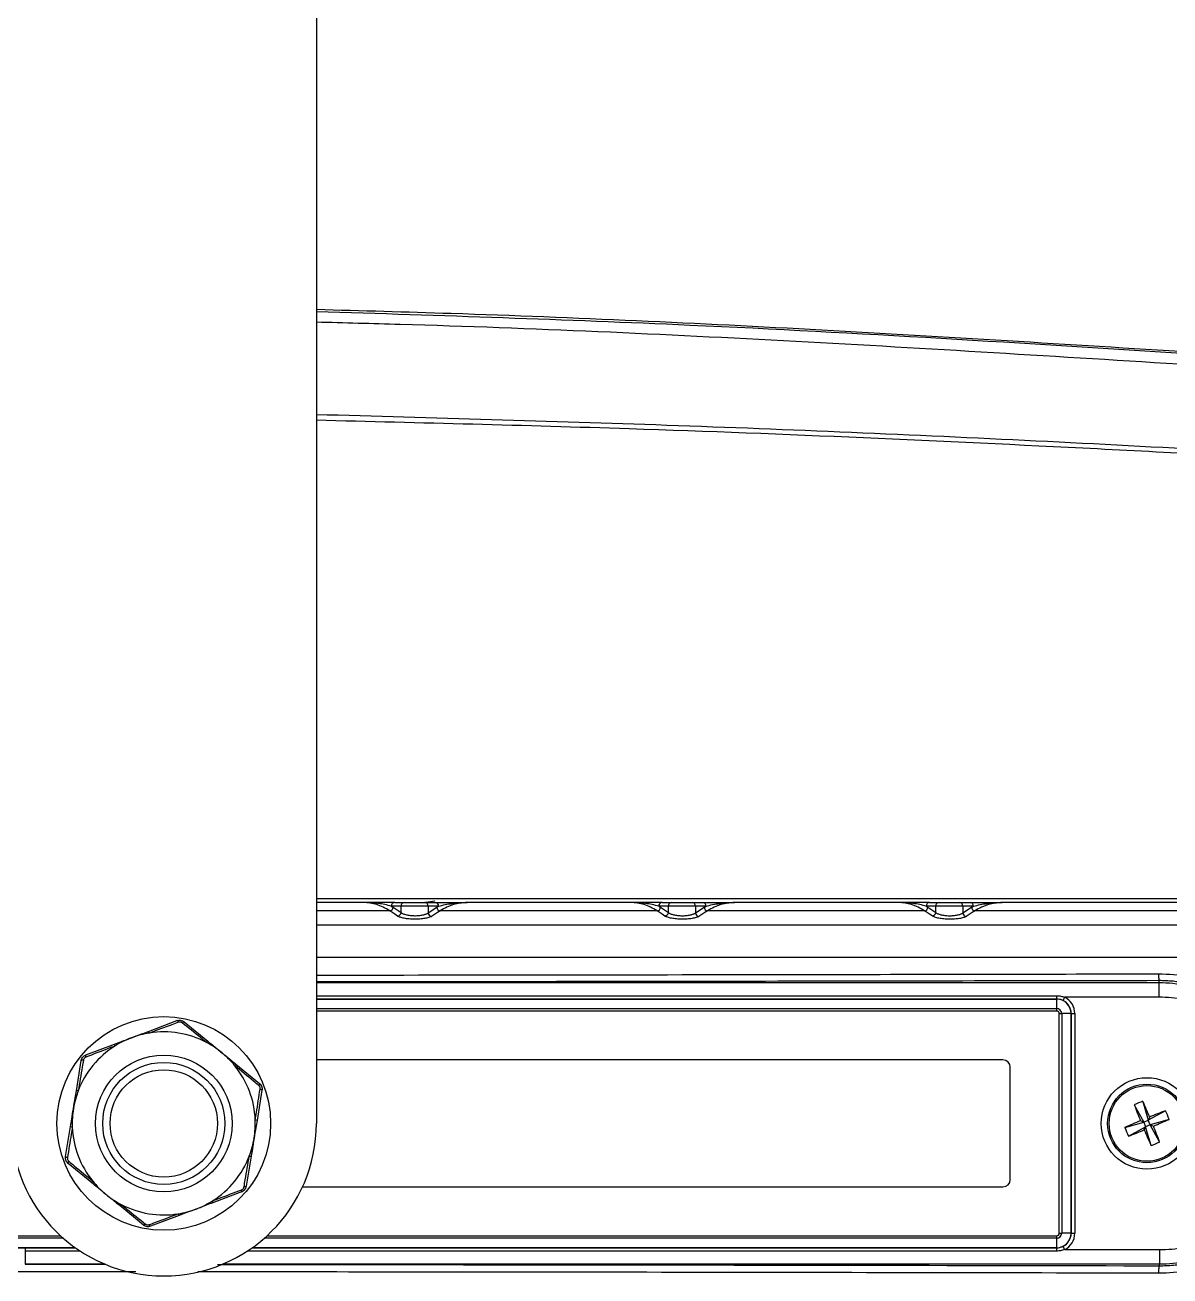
# Model space of a CAD drawing. Extents: x 14.8 to 109.8, y 1.6 to 86.6.
# Drawn here: x 75.29 to 79.98, y 36.91 to 42.04 of the extents above; entities that cross this region are included whole.
import ezdxf

# ---------------------------------------------------------------- set-up
doc = ezdxf.new("R2010")
doc.units = 0
doc.header["$MEASUREMENT"] = 0
doc.layers.add('OBJECT', color=7, linetype='CONTINUOUS')

msp = doc.modelspace()

# ---------------------------------------------------------------- linework, layer by layer
at = {"layer": 'OBJECT'}
for p, q in [((76.4869, 44.1632), (76.4869, 37.5382)), ((76.6799, 38.4432), (76.4869, 38.4432)), ((76.8079, 38.4432), (76.8477, 38.4432)), ((76.8477, 38.4432), (76.9309, 38.4432)), ((76.9309, 38.4432), (76.9736, 38.4432)), ((77.7757, 38.4432), (77.1043, 38.4432)), ((77.9033, 38.4432), (77.9427, 38.4432)), ((77.9427, 38.4432), (78.0259, 38.4432)), ((78.0259, 38.4432), (78.0691, 38.4432)), ((78.8714, 38.4432), (78.2002, 38.4432)), ((78.9987, 38.4432), (79.0377, 38.4432)), ((79.0377, 38.4432), (79.1209, 38.4432)), ((79.1209, 38.4432), (79.1646, 38.4432)), ((81.6585, 38.4432), (79.2962, 38.4432)), ((76.7873, 38.4091), (76.4869, 38.4091)), ((76.8339, 38.4282), (76.794, 38.4282)), ((76.8013, 38.4236), (76.8339, 38.4023)), ((76.8339, 38.4023), (76.8339, 38.4282)), ((76.9448, 38.4282), (76.8339, 38.4282)), ((76.9448, 38.4282), (76.9448, 38.4011)), ((76.9875, 38.4282), (76.9448, 38.4282)), ((76.9448, 38.4011), (76.98, 38.4236)), ((77.8826, 38.4091), (76.9938, 38.4091)), ((77.9289, 38.4282), (77.8894, 38.4282)), ((77.8967, 38.4236), (77.9289, 38.4025)), ((78.0398, 38.4282), (77.9289, 38.4282)), ((77.9289, 38.4025), (77.9289, 38.4282)), ((78.0398, 38.4282), (78.0398, 38.4009)), ((78.083, 38.4282), (78.0398, 38.4282)), ((78.0398, 38.4009), (78.0755, 38.4236)), ((78.978, 38.4091), (78.0892, 38.4091)), ((79.0239, 38.4282), (78.9848, 38.4282)), ((78.992, 38.4236), (79.0239, 38.4026)), ((79.1348, 38.4282), (79.0239, 38.4282)), ((79.0239, 38.4026), (79.0239, 38.4282)), ((79.1348, 38.4282), (79.1348, 38.4007)), ((79.1785, 38.4282), (79.1348, 38.4282)), ((79.1348, 38.4007), (79.171, 38.4236)), ((81.5994, 38.4091), (79.1846, 38.4091)), ((76.4869, 38.3519), (76.8893, 38.3519)), ((76.8893, 38.3519), (77.9843, 38.3519)), ((77.9843, 38.3519), (79.0793, 38.3519)), ((79.0793, 38.3519), (81.3848, 38.3519)), ((81.3926, 38.2175), (76.4869, 38.2175)), ((76.4869, 38.1152), (79.9386, 38.1152)), ((79.9386, 38.1152), (79.9386, 38.1232)), ((76.4869, 38.0612), (79.5193, 38.0612)), ((79.5193, 38.0477), (76.4869, 38.0477)), ((76.4869, 38.0475), (79.5193, 38.0475)), ((79.5193, 38.0612), (79.5193, 38.0477)), ((79.5193, 38.0475), (79.5193, 38.0477)), ((79.5193, 38.0475), (79.5193, 38.009)), ((79.9386, 38.0553), (79.5517, 38.0553)), ((76.4869, 38.009), (79.5193, 38.009)), ((79.5193, 37.9987), (76.4869, 37.9987)), ((79.5193, 38.009), (79.5193, 37.9987)), ((79.5298, 37.9882), (79.5401, 37.9882)), ((79.5298, 37.0882), (79.5298, 37.9882)), ((79.5401, 37.9882), (79.5401, 37.0882)), ((79.5786, 37.9882), (79.5401, 37.9882)), ((79.5786, 37.9882), (79.5786, 37.0882)), ((79.5786, 37.9882), (79.5788, 37.9882)), ((79.5788, 37.0882), (79.5788, 37.9882)), ((79.5788, 37.9882), (79.5938, 37.9882)), ((79.5938, 37.9882), (79.5938, 37.0882)), ((75.7987, 37.9152), (75.9159, 37.9594)), ((75.9455, 37.9545), (76.0425, 37.8751)), ((75.5432, 37.8188), (75.6605, 37.863)), ((75.5038, 37.6719), (75.5242, 37.7956)), ((76.1567, 37.7814), (76.2537, 37.702)), ((79.2993, 37.7982), (76.4869, 37.7982)), ((79.3293, 37.3082), (79.3293, 37.7682)), ((76.2642, 37.6739), (76.2439, 37.5503)), ((79.8725, 37.6287), (79.8949, 37.5516)), ((79.8373, 37.6142), (79.8759, 37.5438)), ((79.9653, 37.5902), (79.8949, 37.5516)), ((75.4595, 37.4025), (75.4799, 37.5262)), ((79.7988, 37.5214), (79.8759, 37.5438)), ((79.8133, 37.4862), (79.8838, 37.5248)), ((79.8759, 37.5438), (79.8627, 37.5493)), ((79.8759, 37.5438), (79.8949, 37.5516)), ((79.8759, 37.5438), (79.8838, 37.5248)), ((79.8783, 37.5116), (79.8838, 37.5248)), ((79.9027, 37.5327), (79.8838, 37.5248)), ((79.9061, 37.4477), (79.8838, 37.5248)), ((79.9004, 37.5648), (79.8949, 37.5516)), ((79.9027, 37.5327), (79.8949, 37.5516)), ((79.9798, 37.555), (79.9027, 37.5327)), ((79.9027, 37.5327), (79.9159, 37.5272)), ((79.9413, 37.4622), (79.9027, 37.5327)), ((75.5671, 37.295), (75.4701, 37.3744)), ((76.2199, 37.4045), (76.1996, 37.2808)), ((76.4302, 37.2782), (79.2993, 37.2782)), ((76.1806, 37.2576), (76.0633, 37.2134)), ((75.7782, 37.1219), (75.6813, 37.2014)), ((75.9251, 37.1613), (75.8079, 37.1171)), ((74.2593, 37.0777), (75.4394, 37.0777)), ((75.4508, 37.0675), (74.2593, 37.0675)), ((79.5193, 37.0675), (76.273, 37.0675)), ((76.2844, 37.0777), (79.5193, 37.0777)), ((79.5193, 37.0777), (79.5193, 37.0675)), ((79.5193, 37.0675), (79.5193, 37.0289)), ((79.5298, 37.0882), (79.5401, 37.0882)), ((79.5786, 37.0882), (79.5401, 37.0882)), ((79.5786, 37.0882), (79.5788, 37.0882)), ((79.5788, 37.0882), (79.5938, 37.0882)), ((75.4996, 37.0289), (74.2593, 37.0289)), ((75.2936, 37.0287), (75.2936, 37.0152)), ((75.2936, 37.0287), (75.4999, 37.0287)), ((75.2936, 37.0152), (75.2936, 36.9612)), ((75.5197, 37.0152), (75.2936, 37.0152)), ((79.5193, 37.0152), (76.2041, 37.0152)), ((76.2239, 37.0287), (79.5193, 37.0287)), ((79.5193, 37.0289), (76.2242, 37.0289)), ((79.5193, 37.0289), (79.5193, 37.0287)), ((79.5193, 37.0287), (79.5193, 37.0152)), ((79.5517, 37.0212), (79.94, 37.0212)), ((75.2936, 36.9612), (75.6245, 36.9609)), ((75.6217, 36.9612), (75.2936, 36.9612)), ((79.94, 36.9612), (76.102, 36.9612)), ((79.94, 36.9551), (79.94, 36.9612))]:
    msp.add_line(p, q, dxfattribs=at)
at = {"layer": 'OBJECT', "flags": 128}
for points in [[(76.9723, 38.4491), (76.9357, 38.4432), (76.9343, 38.4432)], [(76.8199, 38.3878), (76.8088, 38.3951), (76.7873, 38.4091)], [(76.9938, 38.4091), (76.9826, 38.402), (76.9585, 38.3866)], [(77.9149, 38.388), (77.9037, 38.3953), (77.8826, 38.4091)], [(78.0892, 38.4091), (78.078, 38.4021), (78.0535, 38.3865)], [(79.0098, 38.3881), (78.9987, 38.3955), (78.978, 38.4091)], [(79.1846, 38.4091), (79.1735, 38.4021), (79.1484, 38.3863)], [(79.5517, 38.0553), (79.5505, 38.0527), (79.5493, 38.0502), (79.5482, 38.0479), (79.5472, 38.0459), (79.5464, 38.0442), (79.5458, 38.0429), (79.5454, 38.0421), (79.5452, 38.0418)], [(75.9223, 37.9528), (75.9214, 37.9544), (75.9205, 37.9558), (75.9196, 37.957), (75.9187, 37.958), (75.9179, 37.9588), (75.9172, 37.9592), (75.9165, 37.9594), (75.9159, 37.9594)], [(75.9374, 37.9503), (75.9388, 37.9515), (75.9401, 37.9526), (75.9413, 37.9534), (75.9424, 37.9541), (75.9434, 37.9546), (75.9443, 37.9548), (75.945, 37.9548), (75.9455, 37.9545)], [(75.5331, 37.7978), (75.5313, 37.7978), (75.5296, 37.7978), (75.5281, 37.7976), (75.5268, 37.7974), (75.5257, 37.797), (75.5249, 37.7966), (75.5244, 37.7961), (75.5242, 37.7956)], [(75.5428, 37.8096), (75.5424, 37.8114), (75.5421, 37.8131), (75.542, 37.8146), (75.542, 37.8159), (75.5421, 37.817), (75.5424, 37.8179), (75.5427, 37.8185), (75.5432, 37.8188)], [(76.2537, 37.702), (76.254, 37.7015), (76.2541, 37.7008), (76.2541, 37.7), (76.2539, 37.6989), (76.2534, 37.6976), (76.2528, 37.6963), (76.252, 37.6948), (76.2511, 37.6932)], [(76.2642, 37.6739), (76.2642, 37.6745), (76.2638, 37.6751), (76.2632, 37.6758), (76.2623, 37.6764), (76.2612, 37.6771), (76.2598, 37.6777), (76.2582, 37.6783), (76.2565, 37.6789)], [(75.4673, 37.3976), (75.4655, 37.3981), (75.464, 37.3987), (75.4626, 37.3994), (75.4615, 37.4), (75.4606, 37.4007), (75.4599, 37.4013), (75.4596, 37.4019), (75.4595, 37.4025)], [(75.4701, 37.3744), (75.4698, 37.3749), (75.4696, 37.3756), (75.4697, 37.3765), (75.4699, 37.3776), (75.4704, 37.3788), (75.471, 37.3802), (75.4717, 37.3817), (75.4727, 37.3833)], [(76.1806, 37.2576), (76.1811, 37.258), (76.1814, 37.2586), (76.1817, 37.2594), (76.1818, 37.2605), (76.1818, 37.2618), (76.1817, 37.2633), (76.1814, 37.265), (76.181, 37.2668)], [(76.1996, 37.2808), (76.1994, 37.2803), (76.1989, 37.2798), (76.1981, 37.2794), (76.197, 37.2791), (76.1957, 37.2788), (76.1942, 37.2787), (76.1925, 37.2786), (76.1907, 37.2786)], [(75.7782, 37.1219), (75.7788, 37.1217), (75.7795, 37.1217), (75.7803, 37.1219), (75.7814, 37.1223), (75.7825, 37.123), (75.7837, 37.1239), (75.785, 37.1249), (75.7864, 37.1261)], [(75.8079, 37.1171), (75.8073, 37.117), (75.8066, 37.1172), (75.8059, 37.1177), (75.805, 37.1184), (75.8042, 37.1194), (75.8033, 37.1207), (75.8024, 37.1221), (75.8015, 37.1237)], [(74.2593, 37.0287), (74.4093, 37.0287), (75.0093, 37.0287), (75.2936, 37.0287)], [(79.5452, 37.0347), (79.5454, 37.0343), (79.5458, 37.0335), (79.5464, 37.0322), (79.5472, 37.0305), (79.5482, 37.0285), (79.5493, 37.0262), (79.5505, 37.0237), (79.5517, 37.0212)]]:
    msp.add_lwpolyline(points, dxfattribs=at)
at = {"layer": 'OBJECT'}
for centre, radius in [((75.8619, 37.5382), 0.4375), ((75.8619, 37.5382), 0.28), ((75.8619, 37.5382), 0.25), ((75.8619, 37.5382), 0.22), ((79.8893, 37.5382), 0.1875), ((79.8893, 37.5382), 0.161), ((79.8893, 37.5382), 0.1549)]:
    msp.add_circle(centre, radius, dxfattribs=at)
for centre, radius, start, end in [((76.8085, 38.4288), 0.0145, 92.3551, 182.1764), ((76.8483, 38.4288), 0.0145, 92.3551, 182.1764), ((76.9303, 38.4288), 0.0145, 357.8242, 87.6455), ((76.973, 38.4288), 0.0145, 357.8242, 87.6455), ((77.9039, 38.4288), 0.0145, 92.3553, 182.1763), ((77.9433, 38.4288), 0.0145, 92.3553, 182.1763), ((78.0253, 38.4288), 0.0145, 357.8237, 87.6447), ((78.0685, 38.4288), 0.0145, 357.8237, 87.6447), ((78.9993, 38.4288), 0.0145, 92.3539, 182.1776), ((79.0383, 38.4288), 0.0145, 92.3539, 182.1776), ((79.1203, 38.4288), 0.0145, 357.8237, 87.6447), ((79.164, 38.4288), 0.0145, 357.8224, 87.6461), ((76.7853, 38.4251), 0.0161, 277.2668, 354.7977), ((76.8179, 38.4037), 0.0161, 277.2634, 354.7975), ((76.9608, 38.4025), 0.0161, 185.0473, 261.8909), ((76.996, 38.425), 0.0161, 185.0445, 261.8888), ((77.8806, 38.4251), 0.0161, 277.1336, 354.7773), ((77.9129, 38.4039), 0.0161, 277.1292, 354.7769), ((78.0558, 38.4023), 0.0161, 185.0217, 261.7611), ((78.0915, 38.425), 0.0161, 185.0182, 261.7597), ((78.976, 38.4251), 0.0161, 277.0012, 354.7565), ((79.0079, 38.4041), 0.0161, 277.0008, 354.7544), ((79.1508, 38.4021), 0.0161, 184.9937, 261.6345), ((79.187, 38.425), 0.0161, 184.9937, 261.6272), ((79.5193, 37.9882), 0.0593, 0, 90), ((79.5193, 37.9882), 0.0595, 0, 64.1967), ((79.5193, 37.9882), 0.0745, 0, 64.1967), ((79.5193, 37.9882), 0.0208, 0, 90), ((79.5193, 37.9882), 0.0105, 0, 90), ((75.8619, 37.5382), 0.375, 110.6634, 122.2587), ((75.8619, 37.5382), 0.375, 99.0681, 110.6634), ((75.7893, 37.9047), 0.014, 15.6632, 47.9496), ((75.8619, 37.5382), 0.375, 62.2587, 99.0681), ((75.8619, 37.5382), 0.375, 122.2587, 159.0681), ((75.6744, 37.8614), 0.014, 173.3836, 205.6562), ((76.048, 37.8622), 0.014, 113.3874, 145.6549), ((75.8619, 37.5382), 0.375, 50.6634, 62.2587), ((75.8619, 37.5382), 0.375, 39.0681, 50.6634), ((76.143, 37.7844), 0.014, 315.6739, 347.9401), ((75.8619, 37.5382), 0.375, 2.2587, 39.0681), ((79.2993, 37.7682), 0.03, 0, 90), ((75.8619, 37.5382), 0.375, 159.0681, 170.6634), ((75.5082, 37.6586), 0.014, 75.6709, 107.943), ((80.0062, 37.2554), 0.3966, 109.6986, 115.1983), ((77.3504, 36.4917), 2.7665, 22.8224, 24.2668), ((75.8619, 37.5382), 0.375, 170.6634, 182.2587), ((82.4251, 38.5884), 2.7651, 200.6296, 202.0747), ((80.9404, 35.0001), 2.7676, 110.63, 112.0738), ((79.6064, 37.4213), 0.3967, 19.6993, 25.197), ((75.8619, 37.5382), 0.625, 180, 0), ((75.4882, 37.5374), 0.014, 233.3866, 265.6542), ((75.8619, 37.5382), 0.375, 182.2587, 219.0681), ((75.8619, 37.5382), 0.375, 350.6634, 2.2587), ((76.2355, 37.539), 0.014, 53.3857, 85.654), ((80.9361, 34.9987), 2.7673, 112.8226, 114.2666), ((80.1719, 37.655), 0.3963, 199.6962, 205.2001), ((78.843, 40.0767), 2.7661, 292.8221, 294.2667), ((77.3534, 36.488), 2.7652, 20.6296, 22.0747), ((75.8619, 37.5382), 0.375, 339.0681, 350.6634), ((78.838, 40.0769), 2.7681, 290.6303, 292.0739), ((82.4281, 38.5846), 2.7664, 202.8224, 204.2669), ((79.7725, 37.8211), 0.3966, 289.6985, 295.1981), ((75.8619, 37.5382), 0.375, 302.2587, 339.0681), ((76.2156, 37.4178), 0.014, 255.6706, 287.9427), ((75.5808, 37.2921), 0.014, 135.6767, 167.9373), ((75.8619, 37.5382), 0.375, 219.0681, 230.6634), ((79.2993, 37.3082), 0.03, 270, 0), ((75.8619, 37.5382), 0.375, 230.6634, 242.2587), ((75.8619, 37.5382), 0.375, 290.6634, 302.2587), ((76.0494, 37.215), 0.014, 353.3835, 25.6563), ((75.6758, 37.2142), 0.014, 293.3857, 325.6565), ((75.8619, 37.5382), 0.375, 242.2587, 279.0681), ((75.8619, 37.5382), 0.375, 279.0681, 290.6634), ((75.9345, 37.1717), 0.014, 195.6702, 227.9423), ((79.5193, 37.0882), 0.0105, 270, 0), ((79.5193, 37.0882), 0.0208, 270, 0), ((79.5193, 37.0882), 0.0593, 270, 0), ((79.5193, 37.0882), 0.0595, 295.8033, 0), ((79.5193, 37.0882), 0.0745, 295.8033, 0)]:
    msp.add_arc(centre, radius, start, end, dxfattribs=at)
for points, knots in [([(76.4869, 40.8737), (76.6711, 40.8686), (77.3617, 40.8494), (78.5578, 40.7936), (79.5688, 40.7303), (80.0743, 40.6987)], [0, 0, 0, 0, 0.153948, 0.576974, 1, 1, 1, 1]), ([(76.4869, 40.8651), (76.9972, 40.8487), (78.1937, 40.8105), (79.3886, 40.7351), (80.0739, 40.6918)], [0, 0, 0, 0, 0.426441, 1, 1, 1, 1]), ([(80.0709, 40.6456), (79.531, 40.6791), (78.4513, 40.7461), (77.2562, 40.801), (76.6012, 40.8177), (76.4869, 40.8206)], [0, 0, 0, 0, 0.452205, 0.904411, 1, 1, 1, 1]), ([(76.4869, 40.4432), (76.9654, 40.4298), (77.9482, 40.4023), (79.4348, 40.339), (80.4423, 40.2814), (80.9461, 40.2526)], [0, 0, 0, 0, 0.321734, 0.660867, 1, 1, 1, 1]), ([(80.9449, 40.2312), (80.9249, 40.2325), (80.8251, 40.2385), (80.4058, 40.2634), (79.3672, 40.3197), (77.9811, 40.3819), (76.9141, 40.4083), (76.4869, 40.4189)], [0, 0, 0, 0, 0.013446, 0.06723, 0.282368, 0.71271, 1, 1, 1, 1]), ([(76.4869, 38.4599), (77.0167, 38.4599), (78.1863, 38.4597), (79.6722, 38.4595), (80.6279, 38.4593), (80.9449, 38.4592)], [0, 0, 0, 0, 0.356301, 0.78654, 1, 1, 1, 1]), ([(76.7873, 38.4091), (76.7698, 38.4205), (76.752, 38.429), (76.716, 38.4404), (76.698, 38.4432), (76.6799, 38.4432)], [0, 0, 0, 0, 0.5, 0.5, 1, 1, 1, 1]), ([(76.794, 38.4282), (76.7857, 38.4307), (76.7768, 38.4329), (76.7583, 38.4366), (76.7488, 38.4382), (76.7198, 38.442), (76.6999, 38.4432), (76.6799, 38.4432)], [0, 0, 0, 0, 0.25, 0.25, 0.5, 0.5, 1, 1, 1, 1]), ([(76.8079, 38.4432), (76.7994, 38.4432), (76.7899, 38.4432), (76.7698, 38.4432), (76.7591, 38.4432), (76.7262, 38.4432), (76.7031, 38.4432), (76.6799, 38.4432)], [0, 0, 0, 0, 0.25, 0.25, 0.5, 0.5, 1, 1, 1, 1]), ([(76.9736, 38.4432), (76.9823, 38.4432), (76.992, 38.4432), (77.0126, 38.4432), (77.0235, 38.4432), (77.0571, 38.4432), (77.0807, 38.4432), (77.1043, 38.4432)], [0, 0, 0, 0, 0.25, 0.25, 0.5, 0.5, 1, 1, 1, 1]), ([(76.9875, 38.4282), (76.9961, 38.4307), (77.0052, 38.4329), (77.024, 38.4366), (77.0338, 38.4382), (77.0634, 38.442), (77.0838, 38.4432), (77.1043, 38.4432)], [0, 0, 0, 0, 0.25, 0.25, 0.5, 0.5, 1, 1, 1, 1]), ([(77.1043, 38.4432), (77.0856, 38.4432), (77.0671, 38.4404), (77.0301, 38.429), (77.0118, 38.4205), (76.9938, 38.4091)], [0, 0, 0, 0, 0.5, 0.5, 1, 1, 1, 1]), ([(77.8826, 38.4091), (77.8652, 38.4205), (77.8474, 38.429), (77.8117, 38.4404), (77.7937, 38.4432), (77.7757, 38.4432)], [0, 0, 0, 0, 0.5, 0.5, 1, 1, 1, 1]), ([(77.8894, 38.4282), (77.8811, 38.4307), (77.8722, 38.4329), (77.8539, 38.4366), (77.8444, 38.4382), (77.8155, 38.442), (77.7956, 38.4432), (77.7757, 38.4432)], [0, 0, 0, 0, 0.25, 0.25, 0.5, 0.5, 1, 1, 1, 1]), ([(77.9033, 38.4432), (77.8949, 38.4432), (77.8854, 38.4432), (77.8653, 38.4432), (77.8547, 38.4432), (77.8219, 38.4432), (77.7988, 38.4432), (77.7757, 38.4432)], [0, 0, 0, 0, 0.25, 0.25, 0.5, 0.5, 1, 1, 1, 1]), ([(78.0691, 38.4432), (78.0778, 38.4432), (78.0876, 38.4432), (78.1083, 38.4432), (78.1192, 38.4432), (78.1528, 38.4432), (78.1765, 38.4432), (78.2002, 38.4432)], [0, 0, 0, 0, 0.25, 0.25, 0.5, 0.5, 1, 1, 1, 1]), ([(78.083, 38.4282), (78.0916, 38.4307), (78.1008, 38.4329), (78.1197, 38.4366), (78.1295, 38.4382), (78.1592, 38.442), (78.1797, 38.4432), (78.2002, 38.4432)], [0, 0, 0, 0, 0.25, 0.25, 0.5, 0.5, 1, 1, 1, 1]), ([(78.2002, 38.4432), (78.1815, 38.4432), (78.1628, 38.4404), (78.1257, 38.429), (78.1073, 38.4205), (78.0892, 38.4091)], [0, 0, 0, 0, 0.5, 0.5, 1, 1, 1, 1]), ([(78.978, 38.4091), (78.9605, 38.4205), (78.9429, 38.429), (78.9073, 38.4404), (78.8893, 38.4432), (78.8714, 38.4432)], [0, 0, 0, 0, 0.5, 0.5, 1, 1, 1, 1]), ([(78.9848, 38.4282), (78.9765, 38.4307), (78.9677, 38.4329), (78.9494, 38.4366), (78.9399, 38.4382), (78.9111, 38.442), (78.8912, 38.4432), (78.8714, 38.4432)], [0, 0, 0, 0, 0.25, 0.25, 0.5, 0.5, 1, 1, 1, 1]), ([(78.9987, 38.4432), (78.9903, 38.4432), (78.9808, 38.4432), (78.9608, 38.4432), (78.9502, 38.4432), (78.9175, 38.4432), (78.8944, 38.4432), (78.8714, 38.4432)], [0, 0, 0, 0, 0.25, 0.25, 0.5, 0.5, 1, 1, 1, 1]), ([(79.1646, 38.4432), (79.1733, 38.4432), (79.1832, 38.4432), (79.2039, 38.4432), (79.2149, 38.4432), (79.2487, 38.4432), (79.2724, 38.4432), (79.2962, 38.4432)], [0, 0, 0, 0, 0.25, 0.25, 0.5, 0.5, 1, 1, 1, 1]), ([(79.1785, 38.4282), (79.1871, 38.4307), (79.1963, 38.4329), (79.2153, 38.4366), (79.2251, 38.4382), (79.255, 38.442), (79.2756, 38.4432), (79.2962, 38.4432)], [0, 0, 0, 0, 0.25, 0.25, 0.5, 0.5, 1, 1, 1, 1]), ([(79.2962, 38.4432), (79.2774, 38.4432), (79.2586, 38.4404), (79.2213, 38.429), (79.2029, 38.4205), (79.1846, 38.4091)], [0, 0, 0, 0, 0.5, 0.5, 1, 1, 1, 1]), ([(76.9585, 38.3866), (76.9557, 38.3849), (76.952, 38.3832), (76.9428, 38.3803), (76.9373, 38.379), (76.9251, 38.3769), (76.9182, 38.376), (76.9041, 38.375), (76.8965, 38.3748), (76.8817, 38.3749), (76.8742, 38.3753), (76.86, 38.3765), (76.8532, 38.3775), (76.8411, 38.3798), (76.8356, 38.3812), (76.8264, 38.3843), (76.8227, 38.386), (76.8199, 38.3878)], [0, 0, 0, 0, 0.125, 0.125, 0.25, 0.25, 0.375, 0.375, 0.5, 0.5, 0.625, 0.625, 0.75, 0.75, 0.875, 0.875, 1, 1, 1, 1]), ([(76.8339, 38.4023), (76.8361, 38.4005), (76.839, 38.3988), (76.8463, 38.3957), (76.8507, 38.3943), (76.8604, 38.392), (76.8658, 38.3911), (76.8772, 38.3898), (76.8832, 38.3894), (76.8952, 38.3893), (76.9013, 38.3895), (76.9127, 38.3905), (76.9181, 38.3914), (76.9279, 38.3935), (76.9323, 38.3948), (76.9396, 38.3977), (76.9425, 38.3994), (76.9448, 38.4011)], [0, 0, 0, 0, 0.125, 0.125, 0.25, 0.25, 0.375, 0.375, 0.5, 0.5, 0.625, 0.625, 0.75, 0.75, 0.875, 0.875, 1, 1, 1, 1]), ([(78.0535, 38.3865), (78.0507, 38.3847), (78.0469, 38.3831), (78.0377, 38.3801), (78.0322, 38.3788), (78.02, 38.3768), (78.0132, 38.376), (77.999, 38.375), (77.9915, 38.3747), (77.9766, 38.3749), (77.9691, 38.3753), (77.955, 38.3766), (77.9482, 38.3776), (77.936, 38.3799), (77.9306, 38.3813), (77.9214, 38.3844), (77.9177, 38.3861), (77.9149, 38.388)], [0, 0, 0, 0, 0.125, 0.125, 0.25, 0.25, 0.375, 0.375, 0.5, 0.5, 0.625, 0.625, 0.75, 0.75, 0.875, 0.875, 1, 1, 1, 1]), ([(77.9289, 38.4025), (77.9311, 38.4006), (77.934, 38.3989), (77.9413, 38.3958), (77.9457, 38.3944), (77.9554, 38.3921), (77.9608, 38.3911), (77.9722, 38.3898), (77.9782, 38.3894), (77.9902, 38.3892), (77.9962, 38.3894), (78.0076, 38.3905), (78.0131, 38.3913), (78.0229, 38.3933), (78.0273, 38.3946), (78.0346, 38.3976), (78.0375, 38.3992), (78.0398, 38.4009)], [0, 0, 0, 0, 0.125, 0.125, 0.25, 0.25, 0.375, 0.375, 0.5, 0.5, 0.625, 0.625, 0.75, 0.75, 0.875, 0.875, 1, 1, 1, 1]), ([(79.1484, 38.3863), (79.1456, 38.3845), (79.1419, 38.3829), (79.1327, 38.38), (79.1272, 38.3787), (79.1149, 38.3767), (79.1081, 38.3759), (79.0939, 38.3749), (79.0864, 38.3747), (79.0716, 38.3749), (79.064, 38.3753), (79.0499, 38.3767), (79.0431, 38.3776), (79.031, 38.38), (79.0255, 38.3814), (79.0163, 38.3846), (79.0126, 38.3863), (79.0098, 38.3881)], [0, 0, 0, 0, 0.125, 0.125, 0.25, 0.25, 0.375, 0.375, 0.5, 0.5, 0.625, 0.625, 0.75, 0.75, 0.875, 0.875, 1, 1, 1, 1]), ([(79.0239, 38.4026), (79.0261, 38.4008), (79.029, 38.3991), (79.0363, 38.396), (79.0407, 38.3945), (79.0504, 38.3922), (79.0558, 38.3912), (79.0671, 38.3898), (79.0732, 38.3894), (79.0851, 38.3892), (79.0912, 38.3894), (79.1026, 38.3904), (79.1081, 38.3912), (79.1179, 38.3932), (79.1222, 38.3945), (79.1296, 38.3974), (79.1325, 38.399), (79.1348, 38.4007)], [0, 0, 0, 0, 0.125, 0.125, 0.25, 0.25, 0.375, 0.375, 0.5, 0.5, 0.625, 0.625, 0.75, 0.75, 0.875, 0.875, 1, 1, 1, 1]), ([(76.4869, 38.146), (76.5465, 38.1461), (77.2462, 38.1466), (78.3964, 38.1483), (79.4862, 38.1503), (79.9369, 38.1511)], [0, 0, 0, 0, 0.051831, 0.607933, 1, 1, 1, 1]), ([(79.9369, 38.1511), (79.9774, 38.1512), (80.018, 38.1472), (80.0968, 38.1317), (80.1351, 38.1201), (80.191, 38.097), (80.2094, 38.0884), (80.245, 38.0694), (80.2622, 38.0591), (80.3122, 38.0258), (80.3434, 38.0003), (80.4008, 37.943), (80.4263, 37.912), (80.4597, 37.862), (80.4701, 37.8448), (80.4892, 37.8092), (80.4979, 37.7908), (80.5211, 37.735), (80.5327, 37.6967), (80.5445, 37.6376), (80.5475, 37.6176), (80.5515, 37.5773), (80.5525, 37.5572), (80.5525, 37.4971), (80.5486, 37.4573), (80.5368, 37.3978), (80.5318, 37.3781), (80.5201, 37.3397), (80.5066, 37.302), (80.4895, 37.2658), (80.4705, 37.2304), (80.4601, 37.213), (80.4264, 37.1627), (80.4009, 37.1318), (80.3584, 37.0894), (80.3435, 37.0759), (80.3122, 37.0503), (80.2959, 37.0383), (80.2458, 37.005), (80.2106, 36.9862), (80.1548, 36.9632), (80.1356, 36.9564), (80.097, 36.9448), (80.0776, 36.94), (80.0187, 36.9284), (79.9789, 36.9245), (79.9383, 36.9246)], [0, 0, 0, 0, 0.0625, 0.0625, 0.125, 0.125, 0.15625, 0.15625, 0.1875, 0.1875, 0.25, 0.25, 0.3125, 0.3125, 0.34375, 0.34375, 0.375, 0.375, 0.4375, 0.4375, 0.46875, 0.46875, 0.5, 0.5, 0.5625, 0.5625, 0.59375, 0.59375, 0.625, 0.65625, 0.65625, 0.6875, 0.6875, 0.75, 0.75, 0.78125, 0.78125, 0.8125, 0.8125, 0.875, 0.875, 0.90625, 0.90625, 0.9375, 0.9375, 1, 1, 1, 1]), ([(79.9369, 38.1511), (79.9369, 38.1438), (79.9371, 38.1367), (79.9378, 38.1265), (79.9382, 38.1234), (79.9386, 38.1232)], [0, 0, 0, 0, 0.5, 0.5, 1, 1, 1, 1]), ([(79.9386, 38.1232), (79.4016, 38.1222), (78.3275, 38.1202), (77.1766, 38.1186), (76.5629, 38.1181), (76.4869, 38.1181)], [0, 0, 0, 0, 0.466988, 0.933975, 1, 1, 1, 1]), ([(79.94, 36.9551), (79.9448, 36.9551), (79.9497, 36.9552), (79.9593, 36.9554), (79.9737, 36.9559), (79.988, 36.9569), (80.0164, 36.9597), (80.0353, 36.9624), (80.0726, 36.9698), (80.0911, 36.9744), (80.1278, 36.9854), (80.1461, 36.9919), (80.1992, 37.0138), (80.2327, 37.0317), (80.2804, 37.0634), (80.2959, 37.0749), (80.3257, 37.0993), (80.3398, 37.1121), (80.3803, 37.1525), (80.4045, 37.1819), (80.4365, 37.2298), (80.4465, 37.2464), (80.4645, 37.2801), (80.4808, 37.3146), (80.4936, 37.3505), (80.5048, 37.387), (80.5095, 37.4058), (80.5207, 37.4624), (80.5244, 37.5003), (80.5244, 37.5575), (80.5235, 37.5767), (80.5197, 37.615), (80.5168, 37.6341), (80.5056, 37.6904), (80.4945, 37.7268), (80.4725, 37.7799), (80.4642, 37.7975), (80.4461, 37.8314), (80.4362, 37.8478), (80.4044, 37.8953), (80.3802, 37.9248), (80.3255, 37.9795), (80.2959, 38.0037), (80.2483, 38.0354), (80.2319, 38.0453), (80.198, 38.0634), (80.1805, 38.0716), (80.1273, 38.0936), (80.0908, 38.1046), (80.0346, 38.1158), (80.0156, 38.1186), (79.9868, 38.1214), (79.9772, 38.1221), (79.9627, 38.1227), (79.9579, 38.1229), (79.9483, 38.1231), (79.9434, 38.1232), (79.9386, 38.1232)], [0, 0, 0, 0, 0.007812, 0.007812, 0.015625, 0.03125, 0.03125, 0.0625, 0.0625, 0.09375, 0.09375, 0.125, 0.125, 0.1875, 0.1875, 0.21875, 0.21875, 0.25, 0.25, 0.3125, 0.3125, 0.34375, 0.34375, 0.375, 0.40625, 0.40625, 0.4375, 0.4375, 0.5, 0.5, 0.53125, 0.53125, 0.5625, 0.5625, 0.625, 0.625, 0.65625, 0.65625, 0.6875, 0.6875, 0.75, 0.75, 0.8125, 0.8125, 0.84375, 0.84375, 0.875, 0.875, 0.9375, 0.9375, 0.96875, 0.96875, 0.984375, 0.984375, 0.992187, 0.992187, 1, 1, 1, 1]), ([(79.9386, 38.1152), (79.9767, 38.1152), (80.0149, 38.1114), (80.0888, 38.0966), (80.1248, 38.0857), (80.1772, 38.064), (80.1945, 38.0558), (80.2279, 38.0379), (80.244, 38.0282), (80.2909, 37.9969), (80.3201, 37.973), (80.3739, 37.9191), (80.3978, 37.89), (80.4292, 37.8432), (80.4389, 37.827), (80.4568, 37.7936), (80.465, 37.7763), (80.4867, 37.7239), (80.4977, 37.688), (80.5088, 37.6325), (80.5116, 37.6137), (80.5154, 37.5759), (80.5163, 37.557), (80.5164, 37.5006), (80.5128, 37.4631), (80.5018, 37.4073), (80.4971, 37.3887), (80.4862, 37.3526), (80.4736, 37.3172), (80.4575, 37.2831), (80.4398, 37.2498), (80.43, 37.2334), (80.3984, 37.186), (80.3746, 37.157), (80.3347, 37.117), (80.3207, 37.1043), (80.2913, 37.0802), (80.276, 37.0688), (80.229, 37.0374), (80.1959, 37.0197), (80.1435, 36.9979), (80.1255, 36.9915), (80.0892, 36.9805), (80.0709, 36.9759), (80.0156, 36.9649), (79.9781, 36.9612), (79.94, 36.9612)], [0, 0, 0, 0, 0.0625, 0.0625, 0.125, 0.125, 0.15625, 0.15625, 0.1875, 0.1875, 0.25, 0.25, 0.3125, 0.3125, 0.34375, 0.34375, 0.375, 0.375, 0.4375, 0.4375, 0.46875, 0.46875, 0.5, 0.5, 0.5625, 0.5625, 0.59375, 0.59375, 0.625, 0.65625, 0.65625, 0.6875, 0.6875, 0.75, 0.75, 0.78125, 0.78125, 0.8125, 0.8125, 0.875, 0.875, 0.90625, 0.90625, 0.9375, 0.9375, 1, 1, 1, 1]), ([(79.9386, 38.0553), (79.9386, 38.063), (79.9386, 38.0706), (79.9386, 38.0849), (79.9386, 38.0914), (79.9386, 38.1025), (79.9386, 38.107), (79.9386, 38.1132), (79.9386, 38.115), (79.9386, 38.1152)], [0, 0, 0, 0, 0.25, 0.25, 0.5, 0.5, 0.75, 0.75, 1, 1, 1, 1]), ([(79.5193, 38.0612), (79.5249, 38.0612), (79.5304, 38.0607), (79.5413, 38.0588), (79.5466, 38.0573), (79.5517, 38.0553)], [0, 0, 0, 0, 0.5, 0.5, 1, 1, 1, 1]), ([(79.5452, 38.0418), (79.5412, 38.0437), (79.537, 38.0452), (79.5283, 38.0472), (79.5238, 38.0477), (79.5193, 38.0477)], [0, 0, 0, 0, 0.5, 0.5, 1, 1, 1, 1]), ([(79.94, 37.0212), (79.9742, 37.0212), (80.0078, 37.0245), (80.0573, 37.0344), (80.0737, 37.0385), (80.1062, 37.0483), (80.1223, 37.0541), (80.1693, 37.0736), (80.199, 37.0895), (80.2411, 37.1176), (80.2548, 37.1278), (80.2811, 37.1494), (80.2937, 37.1608), (80.3294, 37.1966), (80.3508, 37.2227), (80.3791, 37.2651), (80.3878, 37.2798), (80.4037, 37.3097), (80.4181, 37.3402), (80.4294, 37.3719), (80.4392, 37.4043), (80.4433, 37.4209), (80.4532, 37.471), (80.4564, 37.5045), (80.4564, 37.5551), (80.4555, 37.572), (80.4521, 37.6059), (80.4496, 37.6228), (80.4396, 37.6725), (80.4298, 37.7047), (80.4103, 37.7516), (80.403, 37.7671), (80.3869, 37.797), (80.3782, 37.8115), (80.3501, 37.8535), (80.3287, 37.8796), (80.2804, 37.9278), (80.2543, 37.9492), (80.2123, 37.9773), (80.1978, 37.986), (80.1679, 38.002), (80.1524, 38.0094), (80.1054, 38.0288), (80.0732, 38.0386), (80.007, 38.0519), (79.9728, 38.0553), (79.9386, 38.0553)], [0, 0, 0, 0, 0.0625, 0.0625, 0.09375, 0.09375, 0.125, 0.125, 0.1875, 0.1875, 0.21875, 0.21875, 0.25, 0.25, 0.3125, 0.3125, 0.34375, 0.34375, 0.375, 0.40625, 0.40625, 0.4375, 0.4375, 0.5, 0.5, 0.53125, 0.53125, 0.5625, 0.5625, 0.625, 0.625, 0.65625, 0.65625, 0.6875, 0.6875, 0.75, 0.75, 0.8125, 0.8125, 0.84375, 0.84375, 0.875, 0.875, 0.9375, 0.9375, 1, 1, 1, 1]), ([(75.9223, 37.9528), (75.9132, 37.9494), (75.874, 37.935), (75.8337, 37.92), (75.8028, 37.9085)], [0, 0, 0, 0, 0.230776, 1, 1, 1, 1]), ([(75.9159, 37.9594), (75.9188, 37.9602), (75.9247, 37.9618), (75.9338, 37.9608), (75.9409, 37.958), (75.9444, 37.9554), (75.9455, 37.9545)], [0, 0, 0, 0, 0.286988, 0.57877, 0.858875, 1, 1, 1, 1]), ([(75.9374, 37.9503), (75.9368, 37.9507), (75.935, 37.952), (75.9314, 37.9535), (75.9267, 37.954), (75.9238, 37.9532), (75.9223, 37.9528)], [0, 0, 0, 0, 0.142536, 0.421891, 0.711623, 1, 1, 1, 1]), ([(76.0364, 37.8701), (76.0287, 37.8764), (75.9954, 37.9035), (75.9626, 37.93), (75.9374, 37.9503)], [0, 0, 0, 0, 0.230785, 1, 1, 1, 1]), ([(75.6605, 37.863), (75.6697, 37.8665), (75.6927, 37.8752), (75.7156, 37.8838), (75.7293, 37.889), (75.7296, 37.8891)], [0, 0, 0, 0, 0.400104, 0.98996, 1, 1, 1, 1]), ([(75.7296, 37.8891), (75.7298, 37.8892), (75.7435, 37.8944), (75.7665, 37.903), (75.7894, 37.9117), (75.7987, 37.9152)], [0, 0, 0, 0, 0.010037, 0.599895, 1, 1, 1, 1]), ([(75.6617, 37.8553), (75.6525, 37.8518), (75.6123, 37.8364), (75.573, 37.8213), (75.5428, 37.8096)], [0, 0, 0, 0, 0.230785, 1, 1, 1, 1]), ([(76.0425, 37.8751), (76.0501, 37.8688), (76.0691, 37.8533), (76.088, 37.8377), (76.0994, 37.8284), (76.0996, 37.8283)], [0, 0, 0, 0, 0.400107, 0.989963, 1, 1, 1, 1]), ([(76.0996, 37.8283), (76.0998, 37.8281), (76.1112, 37.8188), (76.1301, 37.8033), (76.1491, 37.7877), (76.1567, 37.7814)], [0, 0, 0, 0, 0.010037, 0.599893, 1, 1, 1, 1]), ([(75.5331, 37.7978), (75.5315, 37.7883), (75.5243, 37.747), (75.5172, 37.7047), (75.5116, 37.6722)], [0, 0, 0, 0, 0.230777, 1, 1, 1, 1]), ([(75.5242, 37.7956), (75.5249, 37.7985), (75.5264, 37.8044), (75.5319, 37.8118), (75.5378, 37.8165), (75.5418, 37.8182), (75.5432, 37.8188)], [0, 0, 0, 0, 0.286981, 0.578764, 0.858864, 1, 1, 1, 1]), ([(75.5428, 37.8096), (75.5421, 37.8093), (75.5401, 37.8085), (75.537, 37.8061), (75.5342, 37.8022), (75.5335, 37.7993), (75.5331, 37.7978)], [0, 0, 0, 0, 0.142535, 0.421894, 0.71162, 1, 1, 1, 1]), ([(76.2511, 37.6932), (76.2437, 37.6994), (76.2115, 37.7261), (76.1785, 37.7535), (76.153, 37.7746)], [0, 0, 0, 0, 0.230778, 1, 1, 1, 1]), ([(75.4919, 37.5991), (75.4919, 37.5993), (75.4943, 37.6138), (75.4983, 37.638), (75.5022, 37.6622), (75.5038, 37.6719)], [0, 0, 0, 0, 0.0100375, 0.5998946, 1, 1, 1, 1]), ([(76.2366, 37.553), (76.2382, 37.5628), (76.245, 37.6053), (76.2515, 37.6469), (76.2565, 37.6789)], [0, 0, 0, 0, 0.230784, 1, 1, 1, 1]), ([(76.2565, 37.6789), (76.2566, 37.6796), (76.2568, 37.6818), (76.2563, 37.6856), (76.2544, 37.69), (76.2522, 37.6921), (76.2511, 37.6932)], [0, 0, 0, 0, 0.1425404, 0.4218971, 0.7116265, 1, 1, 1, 1]), ([(76.2537, 37.702), (76.2558, 37.6999), (76.2602, 37.6957), (76.2639, 37.6872), (76.2649, 37.6797), (76.2644, 37.6754), (76.2642, 37.6739)], [0, 0, 0, 0, 0.286984, 0.578769, 0.858871, 1, 1, 1, 1]), ([(75.4799, 37.5262), (75.4815, 37.536), (75.4855, 37.5602), (75.4894, 37.5843), (75.4918, 37.5988), (75.4919, 37.5991)], [0, 0, 0, 0, 0.400106, 0.989963, 1, 1, 1, 1]), ([(75.4872, 37.5234), (75.4856, 37.5136), (75.4788, 37.4712), (75.4723, 37.4296), (75.4673, 37.3976)], [0, 0, 0, 0, 0.230784, 1, 1, 1, 1]), ([(76.2439, 37.5503), (76.2423, 37.5405), (76.2383, 37.5163), (76.2344, 37.4921), (76.232, 37.4776), (76.2319, 37.4774)], [0, 0, 0, 0, 0.400105, 0.989963, 1, 1, 1, 1]), ([(76.2319, 37.4774), (76.2319, 37.4771), (76.2295, 37.4626), (76.2255, 37.4385), (76.2216, 37.4143), (76.2199, 37.4045)], [0, 0, 0, 0, 0.010037, 0.599894, 1, 1, 1, 1]), ([(75.4701, 37.3744), (75.468, 37.3765), (75.4636, 37.3808), (75.4599, 37.3892), (75.4589, 37.3967), (75.4594, 37.4011), (75.4595, 37.4025)], [0, 0, 0, 0, 0.2869855, 0.5787689, 0.8588715, 1, 1, 1, 1]), ([(75.4673, 37.3976), (75.4672, 37.3968), (75.467, 37.3946), (75.4675, 37.3908), (75.4694, 37.3865), (75.4716, 37.3843), (75.4727, 37.3833)], [0, 0, 0, 0, 0.142538, 0.421896, 0.711625, 1, 1, 1, 1]), ([(75.4727, 37.3833), (75.4801, 37.3771), (75.5123, 37.3503), (75.5453, 37.3229), (75.5707, 37.3019)], [0, 0, 0, 0, 0.230778, 1, 1, 1, 1]), ([(76.1907, 37.2786), (76.1923, 37.2881), (76.1994, 37.3294), (76.2066, 37.3717), (76.2121, 37.4043)], [0, 0, 0, 0, 0.2307773, 1, 1, 1, 1]), ([(75.6242, 37.2482), (75.624, 37.2483), (75.6126, 37.2577), (75.5937, 37.2732), (75.5747, 37.2887), (75.5671, 37.295)], [0, 0, 0, 0, 0.010037, 0.599893, 1, 1, 1, 1]), ([(76.062, 37.2211), (76.0713, 37.2246), (76.1115, 37.24), (76.1508, 37.2552), (76.181, 37.2668)], [0, 0, 0, 0, 0.230785, 1, 1, 1, 1]), ([(76.1996, 37.2808), (76.1989, 37.2779), (76.1974, 37.272), (76.1919, 37.2646), (76.186, 37.2599), (76.1819, 37.2582), (76.1806, 37.2576)], [0, 0, 0, 0, 0.286983, 0.578765, 0.858864, 1, 1, 1, 1]), ([(76.181, 37.2668), (76.1817, 37.2671), (76.1837, 37.268), (76.1868, 37.2704), (76.1895, 37.2742), (76.1903, 37.2772), (76.1907, 37.2786)], [0, 0, 0, 0, 0.1425357, 0.4218928, 0.7116209, 1, 1, 1, 1]), ([(75.6813, 37.2014), (75.6737, 37.2076), (75.6547, 37.2232), (75.6357, 37.2387), (75.6244, 37.248), (75.6242, 37.2482)], [0, 0, 0, 0, 0.400107, 0.989963, 1, 1, 1, 1]), ([(76.0633, 37.2134), (76.0541, 37.2099), (76.0311, 37.2013), (76.0082, 37.1926), (75.9945, 37.1874), (75.9942, 37.1873)], [0, 0, 0, 0, 0.4001054, 0.9899635, 1, 1, 1, 1]), ([(75.6873, 37.2063), (75.695, 37.2001), (75.7284, 37.1729), (75.7612, 37.1465), (75.7864, 37.1261)], [0, 0, 0, 0, 0.230785, 1, 1, 1, 1]), ([(75.8015, 37.1237), (75.8105, 37.127), (75.8498, 37.1415), (75.8901, 37.1564), (75.921, 37.1679)], [0, 0, 0, 0, 0.230776, 1, 1, 1, 1]), ([(75.9942, 37.1873), (75.994, 37.1873), (75.9802, 37.1821), (75.9573, 37.1734), (75.9344, 37.1648), (75.9251, 37.1613)], [0, 0, 0, 0, 0.0100401, 0.5998962, 1, 1, 1, 1]), ([(75.8079, 37.1171), (75.805, 37.1162), (75.7991, 37.1146), (75.79, 37.1156), (75.7829, 37.1184), (75.7794, 37.121), (75.7782, 37.1219)], [0, 0, 0, 0, 0.286988, 0.57877, 0.858875, 1, 1, 1, 1]), ([(75.7864, 37.1261), (75.787, 37.1257), (75.7888, 37.1244), (75.7924, 37.123), (75.7971, 37.1225), (75.8, 37.1233), (75.8015, 37.1237)], [0, 0, 0, 0, 0.142536, 0.421891, 0.711623, 1, 1, 1, 1]), ([(79.5193, 37.0287), (79.5238, 37.0287), (79.5282, 37.0292), (79.5369, 37.0312), (79.5412, 37.0327), (79.5452, 37.0347)], [0, 0, 0, 0, 0.5, 0.5, 1, 1, 1, 1]), ([(79.5517, 37.0212), (79.5466, 37.0192), (79.5412, 37.0177), (79.5304, 37.0157), (79.5249, 37.0152), (79.5193, 37.0152)], [0, 0, 0, 0, 0.5, 0.5, 1, 1, 1, 1]), ([(79.94, 37.0212), (79.94, 37.0135), (79.94, 37.0058), (79.94, 36.9916), (79.94, 36.985), (79.94, 36.974), (79.94, 36.9695), (79.94, 36.9632), (79.94, 36.9615), (79.94, 36.9612)], [0, 0, 0, 0, 0.25, 0.25, 0.5, 0.5, 0.75, 0.75, 1, 1, 1, 1]), ([(76.0815, 36.9604), (76.5935, 36.96), (77.8805, 36.959), (79.1659, 36.9566), (79.94, 36.9551)], [0, 0, 0, 0, 0.397813, 1, 1, 1, 1]), ([(79.9383, 36.9246), (79.9383, 36.9323), (79.9385, 36.9401), (79.9391, 36.9514), (79.9396, 36.9548), (79.94, 36.9551)], [0, 0, 0, 0, 0.5, 0.5, 1, 1, 1, 1]), ([(75.747, 36.9302), (75.4451, 36.9305), (74.6921, 36.9311), (73.9389, 36.9312), (73.4878, 36.9312)], [0, 0, 0, 0, 0.4009851, 1, 1, 1, 1]), ([(79.9383, 36.9246), (79.9183, 36.9246), (79.8185, 36.9248), (79.3992, 36.9256), (78.3604, 36.9275), (77.1477, 36.9292), (76.2544, 36.9298), (76.001, 36.93)], [0, 0, 0, 0, 0.015226, 0.07613, 0.319746, 0.807062, 1, 1, 1, 1])]:
    msp.add_open_spline(points, degree=3, knots=knots, dxfattribs=at)
for points in [[(76.794, 38.4282), (76.7964, 38.4267), (76.7989, 38.4252), (76.8013, 38.4236)], [(76.98, 38.4236), (76.9825, 38.4252), (76.985, 38.4267), (76.9875, 38.4282)], [(77.8894, 38.4282), (77.8918, 38.4267), (77.8942, 38.4252), (77.8967, 38.4236)], [(78.0755, 38.4236), (78.078, 38.4252), (78.0805, 38.4267), (78.083, 38.4282)], [(78.9848, 38.4282), (78.9872, 38.4267), (78.9896, 38.4252), (78.992, 38.4236)], [(79.171, 38.4236), (79.1735, 38.4252), (79.176, 38.4267), (79.1785, 38.4282)]]:
    msp.add_open_spline(points, degree=3, dxfattribs=at)

doc.saveas('drawing.dxf')
